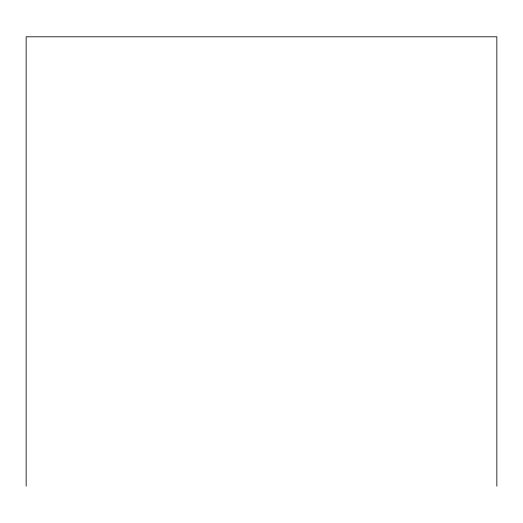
<?xml version="1.0" encoding="UTF-8"?>
<svg xmlns="http://www.w3.org/2000/svg" width="523" height="523" viewBox="0 0 523 523"><rect width="100%" height="100%" fill="white"/><g stroke="black" fill="none" stroke-linecap="round" stroke-linejoin="round"><path stroke-width="0.78" d="M496.85 486.2L496.85 36.8L26.15 36.8L26.15 486.2"/></g></svg>
